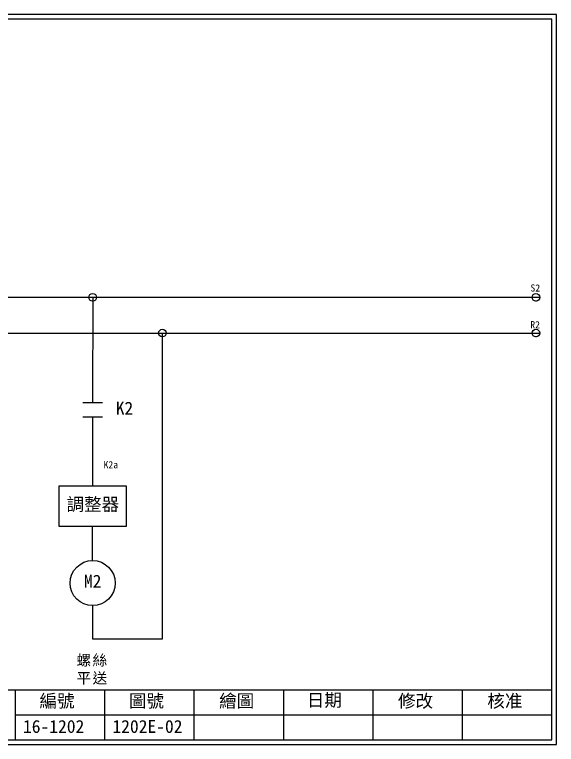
# Model space of a CAD drawing. Extents: x 10 to 297, y 3 to 207.
# Drawn here: x 145.5 to 297, y 3 to 207 of the extents above; entities that cross this region are included whole.
import ezdxf

# ---------------------------------------------------------------- set-up
doc = ezdxf.new("R2010")
doc.units = 0
doc.layers.get('0').update_dxf_attribs({"linetype": 'CONTINUOUS'})
doc.layers.add('圖框層', color=7, linetype='CONTINUOUS')
doc.layers.add('標尺寸層', color=3, linetype='CONTINUOUS')
doc.styles.add('STSL', font='kaiu.ttf')
doc.styles.add('標楷體', font='kaiu.ttf')

msp = doc.modelspace()

# ---------------------------------------------------------------- linework, layer by layer
at = {"color": 0}
for p, q in [((167.33, 94.58), (167.33, 75.24)), ((167.33, 54.39), (167.33, 63.92))]:
    msp.add_line(p, q, dxfattribs=at)
msp.add_lwpolyline([(158, 75.24), (176.66, 75.24), (176.66, 63.92), (158, 63.92)], close=True, dxfattribs=at)
at = {"color": 7}
for centre in [(167.34, 127.96), (291.26, 127.96), (186.83, 117.96), (291.26, 117.96)]:
    msp.add_circle(centre, 1.07, dxfattribs=at)
at = {"color": 0}
msp.add_circle((167.33, 48.09), 6.3, dxfattribs=at)
at = {"layer": '圖框層', "color": 7}
for p, q in [((297, 206.97), (10, 206.97)), ((297, 3), (297, 206.97)), ((295.75, 205.72), (11.25, 205.72)), ((295.75, 4.25), (295.75, 205.72)), ((11.25, 18.25), (295.75, 18.25)), ((145.75, 4.25), (145.75, 18.25)), ((170.75, 4.25), (170.75, 18.25)), ((195.75, 4.25), (195.75, 18.25)), ((220.75, 4.25), (220.75, 18.25)), ((245.75, 4.25), (245.75, 18.25)), ((270.75, 4.25), (270.75, 18.25)), ((145.75, 11.25), (295.75, 11.25)), ((11.25, 4.25), (295.75, 4.25)), ((10, 3), (297, 3))]:
    msp.add_line(p, q, dxfattribs=at)
at = {"layer": '標尺寸層', "color": 7}
for p, q in [((15.29, 127.96), (217.6, 127.96)), ((167.34, 127.96), (167.33, 98.55)), ((167.33, 126.89), (167.33, 126.82)), ((217.6, 127.96), (292.33, 127.96)), ((291.26, 126.89), (291.26, 126.82)), ((15.29, 117.96), (197.6, 117.96)), ((186.83, 32.47), (186.83, 117.96)), ((197.6, 117.96), (292.33, 117.96)), ((291.26, 116.89), (291.26, 116.82)), ((167.33, 94.58), (167.33, 85.88)), ((167.33, 41.79), (167.33, 32.47)), ((167.33, 32.47), (186.83, 32.47))]:
    msp.add_line(p, q, dxfattribs=at)
at = {"layer": '標尺寸層', "color": 0}
for p, q in [((164.55, 98.55), (170.12, 98.55)), ((164.55, 94.58), (170.12, 94.58))]:
    msp.add_line(p, q, dxfattribs=at)

# ---------------------------------------------------------------- texts
at = {"color": 7, "insert": (167.3, 28.04), "char_height": 3, "width": 27.9333, "attachment_point": 2, "style": '標楷體'}
msp.add_mtext('{\\T1.1;螺絲\\P平送}', dxfattribs=at)
at = {"layer": '圖框層', "color": 7, "style": 'STSL'}
for s, height, p in [('S2', 2, (289.74, 129.57)), ('R2', 2, (289.69, 119.29)), ('K2a', 2, (170.37, 80.17)), ('編號', 3.6, (152.47, 13.34)), ('圖號', 3.6, (177.47, 13.34)), ('繪圖', 3.6, (202.69, 13.34)), ('日期', 3.6, (227.22, 13.59)), ('修改', 3.6, (252.69, 13.34)), ('核准', 3.6, (277.69, 13.34)), ('16-1202', 3.6, (147.86, 6.22)), ('1202E-02', 3.6, (172.86, 6.22))]:
    msp.add_text(s, height=height, dxfattribs=at).set_placement(p)
at = {"layer": '圖框層', "color": 0, "style": 'STSL'}
for s, p in [('K2', (173.78, 95.18)), ('調整器', (160.02, 68.3)), ('M2', (164.89, 46.81))]:
    msp.add_text(s, height=3.6, dxfattribs=at).set_placement(p)

doc.saveas('drawing.dxf')
